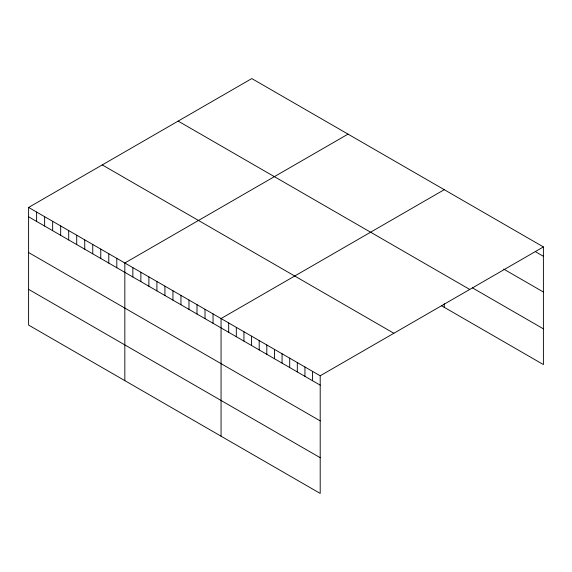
<?xml version="1.0" encoding="UTF-8"?>
<svg xmlns="http://www.w3.org/2000/svg" width="572" height="572" viewBox="0 0 572 572"><rect width="100%" height="100%" fill="white"/><g stroke="black" fill="none" stroke-linecap="round" stroke-linejoin="round"><path stroke-width="0.86" d="M28.6 207.436L320.198 375.79L320.198 493.429L28.6 325.075L28.6 207.436L251.802 78.571L543.4 246.925L543.4 364.564L441.341 305.641M348.026 134.127L124.832 262.991L124.832 380.63M444.258 189.682L221.057 318.547L221.057 436.186M320.198 375.79L543.4 246.925M535.771 251.887L543.4 256.292M503.739 269.126L543.4 292.02M472.472 287.888L543.4 328.836M178.142 121.092L469.748 289.453M102.252 164.908L393.858 333.262M28.6 216.795L320.198 385.149M28.6 252.531L320.198 420.885M28.6 289.346L320.198 457.7M444.258 303.753L444.258 307.328M312.577 371.385L312.577 380.745M304.947 366.981L304.947 376.347M297.318 362.577L297.318 371.943M289.697 358.179L289.697 367.539M282.067 353.775L282.067 363.134M274.446 349.37L274.446 358.73M266.817 344.966L266.817 354.333M259.188 340.562L259.188 349.928M251.566 336.157L251.566 345.524M243.937 331.76L243.937 341.119M236.307 327.356L236.307 336.715M228.686 322.951L228.686 332.311M213.041 313.921L213.041 323.28M205.019 309.288L205.019 318.654M196.997 304.661L196.997 314.021M188.982 300.028L188.982 309.395M180.959 295.402L180.959 304.762M172.944 290.769L172.944 300.136M164.922 286.143L164.922 295.502M156.907 281.51L156.907 290.876M148.884 276.877L148.884 286.243M140.869 272.251L140.869 281.61M132.847 267.617L132.847 276.984M116.81 258.358L116.81 267.725M108.787 253.732L108.787 263.091M100.772 249.099L100.772 258.465M92.75 244.473L92.75 253.832M84.735 239.84L84.735 249.206M76.712 235.214L76.712 244.573M68.697 230.58L68.697 239.947M60.675 225.954L60.675 235.314M52.66 221.321L52.66 230.688M44.637 216.695L44.637 226.054M36.622 212.062L36.622 221.428"/></g></svg>
